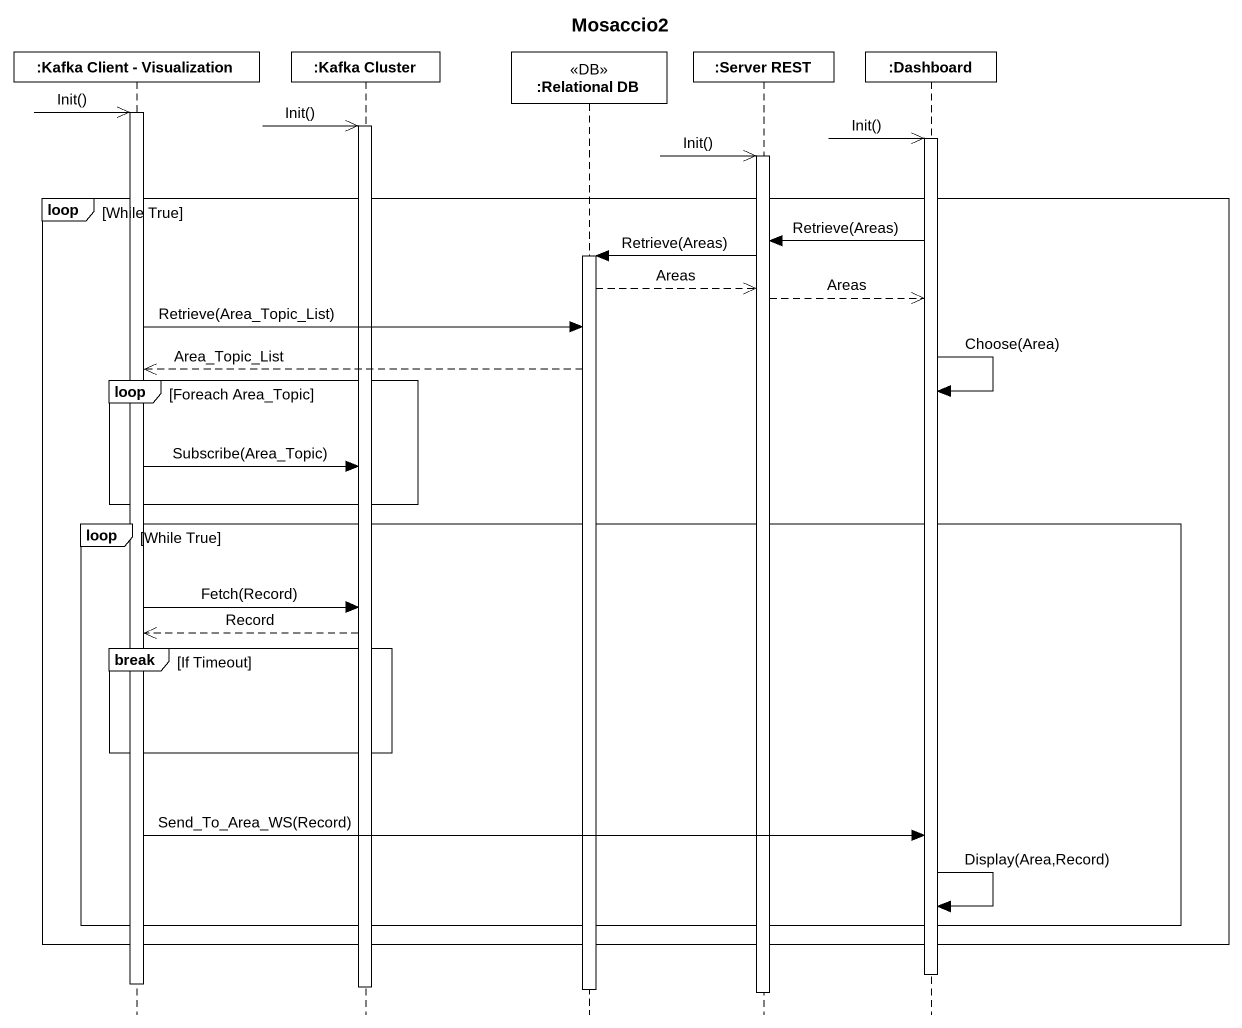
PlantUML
@startuml
title Mosaccio2
hide footbox
participant ":Kafka Client - Visualization" as Kafka_Client_Visualization
participant ":Kafka Cluster" as Kafka_Cluster
participant ":Relational DB" as Relational_DB <<DB>>
participant ":Server REST" as Server_REST
participant ":Dashboard" as Dashboard

Kafka_Client_Visualization ->> Kafka_Client_Visualization : Init()
activate Kafka_Client_Visualization
Kafka_Cluster ->> Kafka_Cluster : Init()
activate Kafka_Cluster
Dashboard ->> Dashboard : Init()
activate Dashboard
Server_REST ->> Server_REST : Init()
activate Server_REST
loop While True
  Dashboard -> Server_REST : Retrieve(Areas)
  Server_REST -> Relational_DB : Retrieve(Areas)
  activate Relational_DB
  Relational_DB -->> Server_REST : Areas
  Server_REST -->> Dashboard : Areas
  Kafka_Client_Visualization -> Relational_DB : Retrieve(Area_Topic_List)
  Relational_DB -->> Kafka_Client_Visualization : Area_Topic_List
  loop Foreach Area_Topic
    Dashboard -> Dashboard : Choose(Area)
    Kafka_Client_Visualization -> Kafka_Cluster : Subscribe(Area_Topic)
  end
  loop While True
    Kafka_Client_Visualization -> Kafka_Cluster : Fetch(Record)
    Kafka_Cluster -->> Kafka_Client_Visualization : Record
    break If Timeout
    end
    Kafka_Client_Visualization -> Dashboard : Send_To_Area_WS(Record)
    Dashboard -> Dashboard : Display(Area,Record)
  end
end
deactivate Dashboard
deactivate Kafka_Client_Visualization
deactivate Kafka_Cluster
deactivate Relational_DB
deactivate Server_REST
@enduml
